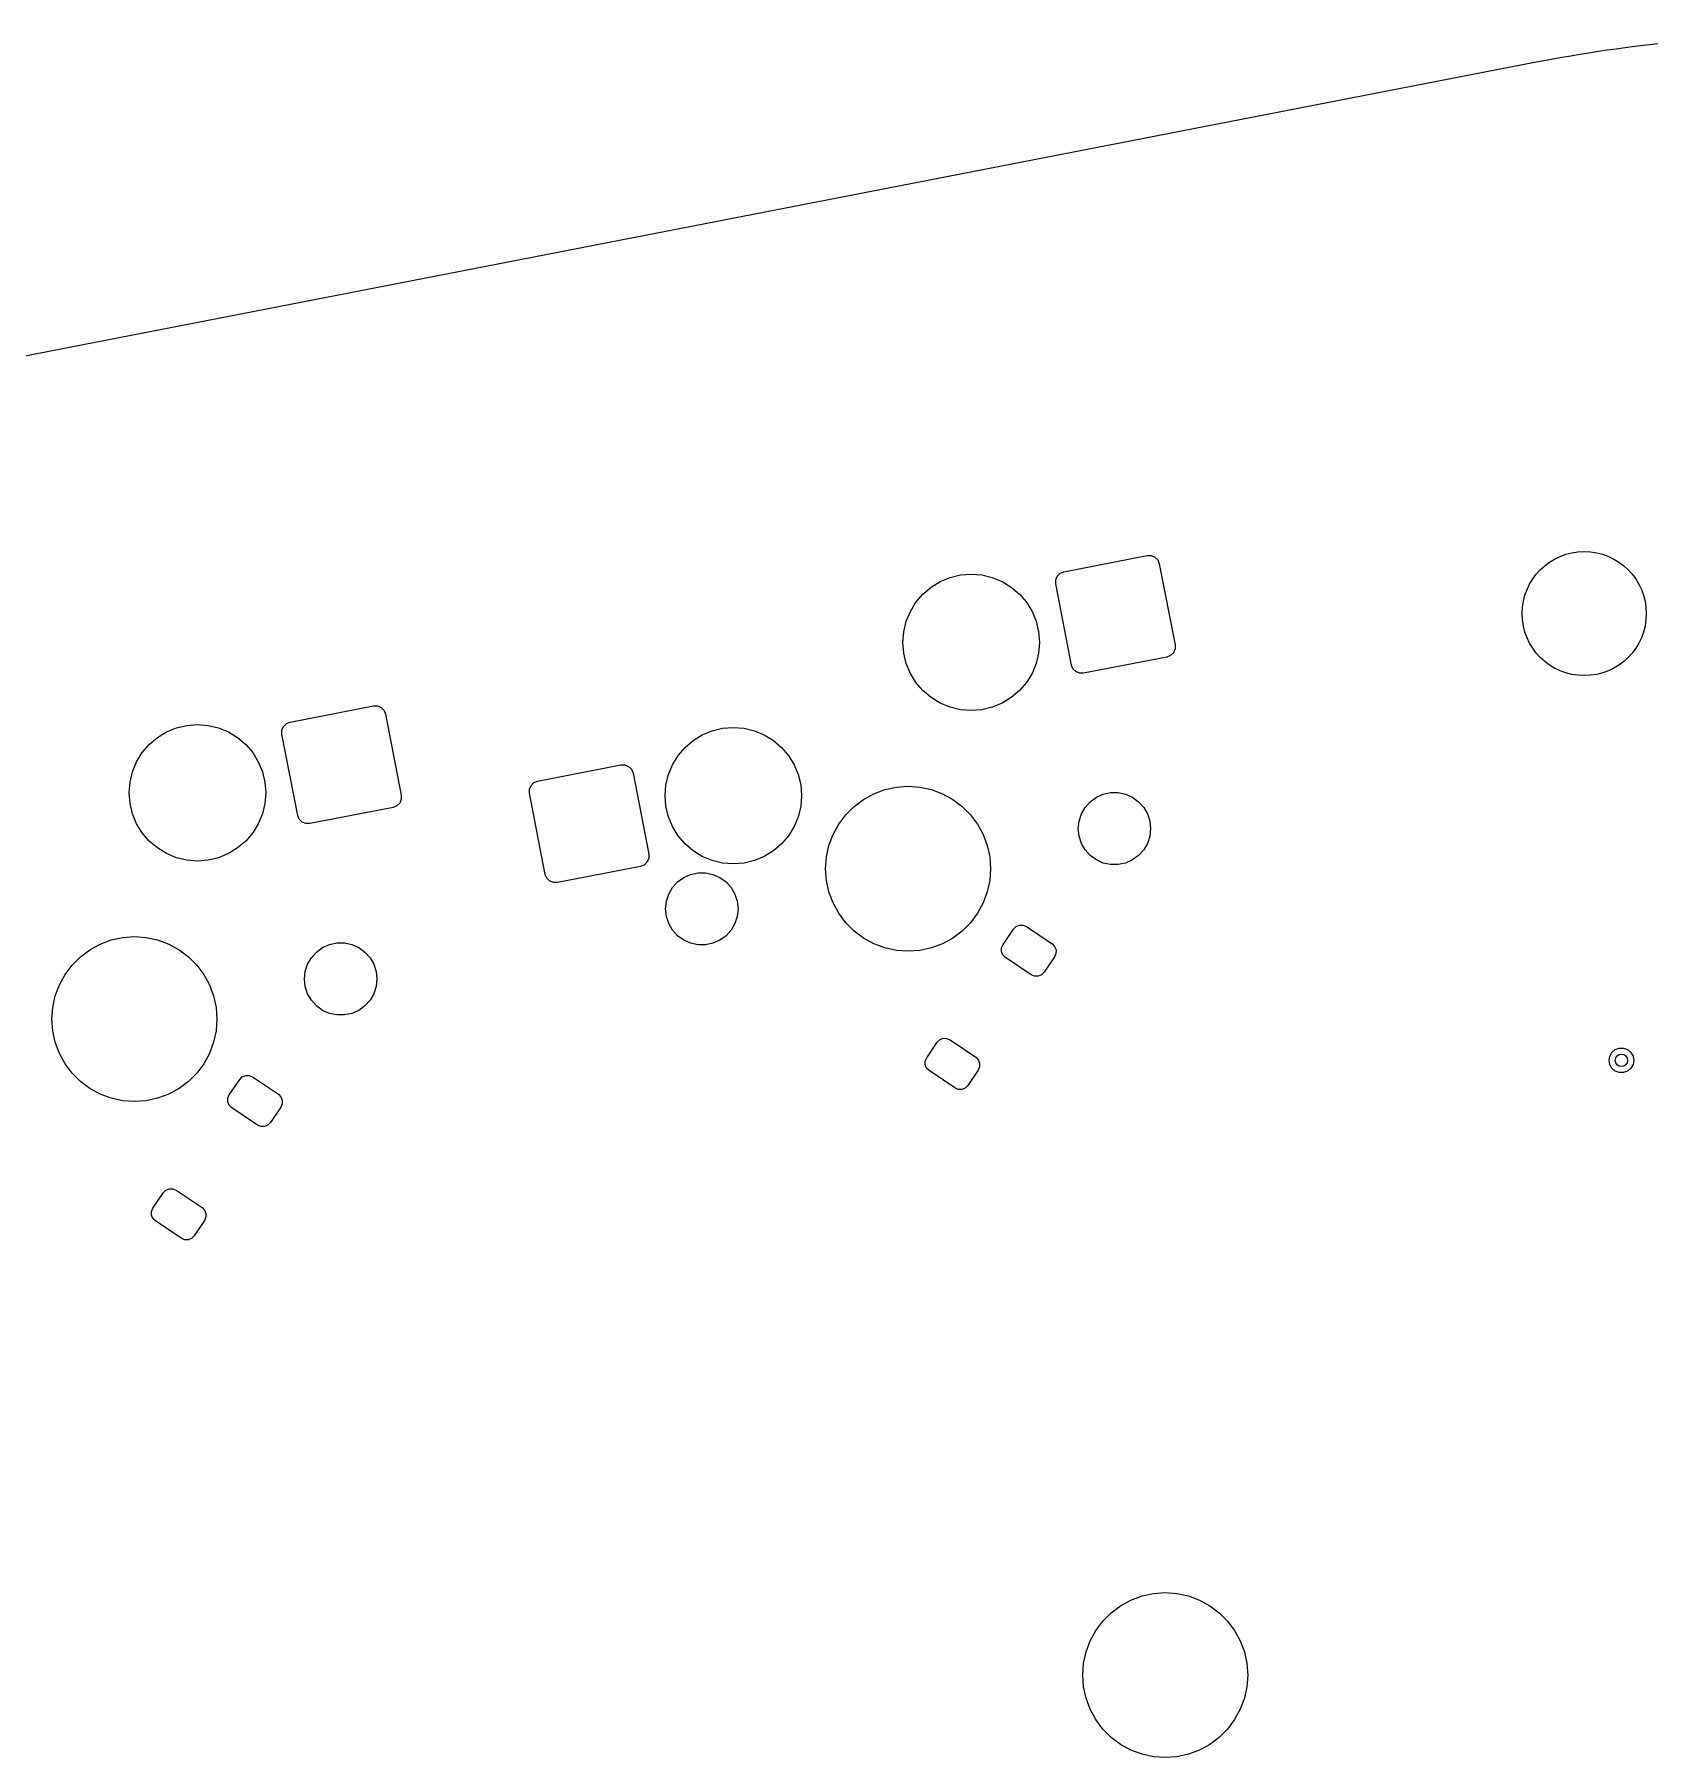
# Model space of a CAD drawing. Extents: x 101 to 518, y -308 to -134.
# Drawn here: x 388.45 to 427.49, y -175.35 to -133.7 of the extents above; entities that cross this region are included whole.
import ezdxf

# ---------------------------------------------------------------- set-up
doc = ezdxf.new("R2010")
doc.units = 0
doc.layers.add('BLACK', color=7, linetype='CONTINUOUS')

msp = doc.modelspace()

# ---------------------------------------------------------------- linework, layer by layer
at = {"layer": 'BLACK', "linetype": 'CONTINUOUS'}
for p, q in [((424.711961, -134.376322), (268.442894, -164.75692)), ((413.332951, -146.683948), (415.345287, -146.29279)), ((415.345287, -146.29279), (415.442831, -146.293215)), ((415.442831, -146.293215), (415.532787, -146.330937)), ((415.532787, -146.330937), (415.60146, -146.400212)), ((415.60146, -146.400212), (415.638396, -146.490494)), ((415.638396, -146.490494), (416.020014, -148.453749)), ((410.123007, -147.057897), (410.343769, -146.922614)), ((410.343769, -146.922614), (410.582975, -146.823532)), ((410.582975, -146.823532), (410.834736, -146.763089)), ((410.834736, -146.763089), (411.092853, -146.742775)), ((411.092853, -146.742775), (411.35097, -146.763089)), ((411.35097, -146.763089), (411.602731, -146.823532)), ((411.602731, -146.823532), (411.841937, -146.922614)), ((411.841937, -146.922614), (412.062699, -147.057897)), ((413.135246, -146.977057), (413.135672, -146.879513)), ((413.516864, -148.940312), (413.135246, -146.977057)), ((413.135672, -146.879513), (413.173393, -146.789557)), ((413.173393, -146.789557), (413.242669, -146.720883)), ((413.242669, -146.720883), (413.332951, -146.683948)), ((409.622692, -147.643691), (409.757975, -147.422929)), ((409.757975, -147.422929), (409.926127, -147.226049)), ((409.926127, -147.226049), (410.123007, -147.057897)), ((412.062699, -147.057897), (412.259579, -147.226049)), ((412.259579, -147.226049), (412.427731, -147.422929)), ((412.427731, -147.422929), (412.563014, -147.643691)), ((409.52361, -147.882897), (409.622692, -147.643691)), ((412.563014, -147.643691), (412.662096, -147.882897)), ((409.442853, -148.392775), (409.463167, -148.134658)), ((409.463167, -148.134658), (409.52361, -147.882897)), ((412.662096, -147.882897), (412.722539, -148.134658)), ((412.722539, -148.134658), (412.742853, -148.392775)), ((409.463167, -148.650892), (409.442853, -148.392775)), ((409.52361, -148.902653), (409.463167, -148.650892)), ((412.722539, -148.650892), (412.662096, -148.902653)), ((412.742853, -148.392775), (412.722539, -148.650892)), ((415.981867, -148.641249), (415.912591, -148.709923)), ((416.019588, -148.551293), (415.981867, -148.641249)), ((416.020014, -148.453749), (416.019588, -148.551293)), ((409.622692, -149.141859), (409.52361, -148.902653)), ((412.662096, -148.902653), (412.563014, -149.141859)), ((413.5538, -149.030594), (413.516864, -148.940312)), ((413.622473, -149.099869), (413.5538, -149.030594)), ((413.712429, -149.137591), (413.622473, -149.099869)), ((415.822309, -148.746858), (413.809973, -149.138016)), ((415.912591, -148.709923), (415.822309, -148.746858)), ((409.757975, -149.362621), (409.622692, -149.141859)), ((409.926127, -149.559501), (409.757975, -149.362621)), ((412.427731, -149.362621), (412.259579, -149.559501)), ((412.563014, -149.141859), (412.427731, -149.362621)), ((413.809973, -149.138016), (413.712429, -149.137591)), ((394.632954, -150.318859), (396.64529, -149.927701)), ((396.64529, -149.927701), (396.742834, -149.928126)), ((396.742834, -149.928126), (396.83279, -149.965848)), ((410.123007, -149.727653), (409.926127, -149.559501)), ((410.343769, -149.862936), (410.123007, -149.727653)), ((410.582975, -149.962018), (410.343769, -149.862936)), ((411.841937, -149.862936), (411.602731, -149.962018)), ((412.062699, -149.727653), (411.841937, -149.862936)), ((412.259579, -149.559501), (412.062699, -149.727653)), ((394.473396, -150.424468), (394.542672, -150.355794)), ((394.542672, -150.355794), (394.632954, -150.318859)), ((396.83279, -149.965848), (396.901463, -150.035123)), ((396.901463, -150.035123), (396.938399, -150.125405)), ((396.938399, -150.125405), (397.320017, -152.08866)), ((410.834736, -150.022461), (410.582975, -149.962018)), ((411.092853, -150.042775), (410.834736, -150.022461)), ((411.35097, -150.022461), (411.092853, -150.042775)), ((411.602731, -149.962018), (411.35097, -150.022461)), ((391.22613, -150.86096), (391.42301, -150.692808)), ((391.42301, -150.692808), (391.643772, -150.557525)), ((391.643772, -150.557525), (391.882978, -150.458443)), ((391.882978, -150.458443), (392.134739, -150.398)), ((392.134739, -150.398), (392.392856, -150.377686)), ((392.392856, -150.377686), (392.650973, -150.398)), ((392.650973, -150.398), (392.902734, -150.458443)), ((392.902734, -150.458443), (393.14194, -150.557525)), ((393.14194, -150.557525), (393.362702, -150.692808)), ((393.362702, -150.692808), (393.559582, -150.86096)), ((394.435249, -150.611968), (394.435675, -150.514424)), ((394.816867, -152.575223), (394.435249, -150.611968)), ((394.435675, -150.514424), (394.473396, -150.424468)), ((404.17745, -150.931019), (404.37433, -150.762867)), ((404.37433, -150.762867), (404.595092, -150.627584)), ((404.595092, -150.627584), (404.834298, -150.528502)), ((404.834298, -150.528502), (405.086059, -150.468059)), ((405.086059, -150.468059), (405.344176, -150.447745)), ((405.344176, -150.447745), (405.602293, -150.468059)), ((405.602293, -150.468059), (405.854054, -150.528502)), ((405.854054, -150.528502), (406.09326, -150.627584)), ((406.09326, -150.627584), (406.314022, -150.762867)), ((406.314022, -150.762867), (406.510902, -150.931019)), ((390.922695, -151.278602), (391.057978, -151.05784)), ((391.057978, -151.05784), (391.22613, -150.86096)), ((393.559582, -150.86096), (393.727734, -151.05784)), ((393.727734, -151.05784), (393.863017, -151.278602)), ((403.874015, -151.348661), (404.009298, -151.127899)), ((404.009298, -151.127899), (404.17745, -150.931019)), ((406.510902, -150.931019), (406.679054, -151.127899)), ((406.679054, -151.127899), (406.814337, -151.348661)), ((390.76317, -151.769569), (390.823613, -151.517808)), ((390.823613, -151.517808), (390.922695, -151.278602)), ((393.863017, -151.278602), (393.962099, -151.517808)), ((393.962099, -151.517808), (394.022542, -151.769569)), ((400.61472, -151.743662), (402.627056, -151.352504)), ((402.627056, -151.352504), (402.7246, -151.352929)), ((402.7246, -151.352929), (402.814556, -151.390651)), ((402.814556, -151.390651), (402.883229, -151.459926)), ((402.883229, -151.459926), (402.920165, -151.550208)), ((402.920165, -151.550208), (403.301783, -153.513463)), ((403.71449, -151.839628), (403.774933, -151.587867)), ((403.774933, -151.587867), (403.874015, -151.348661)), ((406.814337, -151.348661), (406.913419, -151.587867)), ((406.913419, -151.587867), (406.973862, -151.839628)), ((390.742856, -152.027686), (390.76317, -151.769569)), ((390.76317, -152.285803), (390.742856, -152.027686)), ((394.022542, -151.769569), (394.042856, -152.027686)), ((394.042856, -152.027686), (394.022542, -152.285803)), ((400.417015, -152.036771), (400.417441, -151.939227)), ((400.798633, -154.000026), (400.417015, -152.036771)), ((400.417441, -151.939227), (400.455162, -151.849271)), ((400.455162, -151.849271), (400.524438, -151.780597)), ((400.524438, -151.780597), (400.61472, -151.743662)), ((403.694176, -152.097745), (403.71449, -151.839628)), ((406.973862, -151.839628), (406.994176, -152.097745)), ((408.740534, -152.050381), (409.007083, -151.950963)), ((409.007083, -151.950963), (409.285068, -151.890491)), ((409.285068, -151.890491), (409.56883, -151.870196)), ((409.56883, -151.870196), (409.852592, -151.890491)), ((409.852592, -151.890491), (410.130577, -151.950963)), ((410.130577, -151.950963), (410.397126, -152.050381)), ((414.285106, -152.062612), (414.464034, -152.024579)), ((414.464034, -152.024579), (414.646958, -152.024579)), ((414.646958, -152.024579), (414.825886, -152.062612)), ((390.823613, -152.537564), (390.76317, -152.285803)), ((394.022542, -152.285803), (393.962099, -152.537564)), ((397.122312, -152.381769), (395.109976, -152.772927)), ((397.212594, -152.344834), (397.122312, -152.381769)), ((397.28187, -152.27616), (397.212594, -152.344834)), ((397.319591, -152.186204), (397.28187, -152.27616)), ((397.320017, -152.08866), (397.319591, -152.186204)), ((403.71449, -152.355862), (403.694176, -152.097745)), ((403.774933, -152.607623), (403.71449, -152.355862)), ((406.973862, -152.355862), (406.913419, -152.607623)), ((406.994176, -152.097745), (406.973862, -152.355862)), ((408.061941, -152.558369), (408.263103, -152.357207)), ((408.263103, -152.357207), (408.490846, -152.186721)), ((408.490846, -152.186721), (408.740534, -152.050381)), ((410.397126, -152.050381), (410.646814, -152.186721)), ((410.646814, -152.186721), (410.874557, -152.357207)), ((410.874557, -152.357207), (411.075719, -152.558369)), ((413.756144, -152.538891), (413.847606, -152.380474)), ((413.847606, -152.380474), (413.970007, -152.244534)), ((413.970007, -152.244534), (414.117996, -152.137014)), ((414.117996, -152.137014), (414.285106, -152.062612)), ((414.825886, -152.062612), (414.992996, -152.137014)), ((414.992996, -152.137014), (415.140985, -152.244534)), ((415.140985, -152.244534), (415.263386, -152.380474)), ((415.263386, -152.380474), (415.354848, -152.538891)), ((390.922695, -152.77677), (390.823613, -152.537564)), ((391.057978, -152.997532), (390.922695, -152.77677)), ((393.863017, -152.77677), (393.727734, -152.997532)), ((393.962099, -152.537564), (393.863017, -152.77677)), ((394.853803, -152.665505), (394.816867, -152.575223)), ((394.922476, -152.73478), (394.853803, -152.665505)), ((395.012432, -152.772502), (394.922476, -152.73478)), ((395.109976, -152.772927), (395.012432, -152.772502)), ((403.874015, -152.846829), (403.774933, -152.607623)), ((404.009298, -153.067591), (403.874015, -152.846829)), ((406.814337, -152.846829), (406.679054, -153.067591)), ((406.913419, -152.607623), (406.814337, -152.846829)), ((407.755115, -153.0358), (407.891455, -152.786112)), ((407.891455, -152.786112), (408.061941, -152.558369)), ((411.075719, -152.558369), (411.246205, -152.786112)), ((411.246205, -152.786112), (411.382545, -153.0358)), ((413.680496, -152.894786), (413.699617, -152.712863)), ((413.699617, -152.712863), (413.756144, -152.538891)), ((415.354848, -152.538891), (415.411375, -152.712863)), ((415.411375, -152.712863), (415.430496, -152.894786)), ((391.22613, -153.194412), (391.057978, -152.997532)), ((391.42301, -153.362564), (391.22613, -153.194412)), ((393.559582, -153.194412), (393.362702, -153.362564)), ((393.727734, -152.997532), (393.559582, -153.194412)), ((404.17745, -153.264471), (404.009298, -153.067591)), ((404.37433, -153.432623), (404.17745, -153.264471)), ((406.510902, -153.264471), (406.314022, -153.432623)), ((406.679054, -153.067591), (406.510902, -153.264471)), ((407.655697, -153.302349), (407.755115, -153.0358)), ((411.382545, -153.0358), (411.481963, -153.302349)), ((413.699617, -153.076709), (413.680496, -152.894786)), ((413.756144, -153.250681), (413.699617, -153.076709)), ((413.847606, -153.409098), (413.756144, -153.250681)), ((415.354848, -153.250681), (415.263386, -153.409098)), ((415.411375, -153.076709), (415.354848, -153.250681)), ((415.430496, -152.894786), (415.411375, -153.076709)), ((391.643772, -153.497847), (391.42301, -153.362564)), ((391.882978, -153.596929), (391.643772, -153.497847)), ((392.134739, -153.657372), (391.882978, -153.596929)), ((392.392856, -153.677686), (392.134739, -153.657372)), ((392.650973, -153.657372), (392.392856, -153.677686)), ((392.902734, -153.596929), (392.650973, -153.657372)), ((393.14194, -153.497847), (392.902734, -153.596929)), ((393.362702, -153.362564), (393.14194, -153.497847)), ((403.263636, -153.700963), (403.19436, -153.769637)), ((403.301357, -153.611007), (403.263636, -153.700963)), ((403.301783, -153.513463), (403.301357, -153.611007)), ((404.595092, -153.567906), (404.37433, -153.432623)), ((404.834298, -153.666988), (404.595092, -153.567906)), ((405.086059, -153.727431), (404.834298, -153.666988)), ((405.854054, -153.666988), (405.602293, -153.727431)), ((406.09326, -153.567906), (405.854054, -153.666988)), ((406.314022, -153.432623), (406.09326, -153.567906)), ((407.57493, -153.864096), (407.595225, -153.580334)), ((407.595225, -153.580334), (407.655697, -153.302349)), ((411.481963, -153.302349), (411.542435, -153.580334)), ((411.542435, -153.580334), (411.56273, -153.864096)), ((413.970007, -153.545038), (413.847606, -153.409098)), ((414.117996, -153.652558), (413.970007, -153.545038)), ((414.285106, -153.72696), (414.117996, -153.652558)), ((414.992996, -153.652558), (414.825886, -153.72696)), ((415.140985, -153.545038), (414.992996, -153.652558)), ((415.263386, -153.409098), (415.140985, -153.545038)), ((400.835569, -154.090308), (400.798633, -154.000026)), ((400.904242, -154.159583), (400.835569, -154.090308)), ((403.104078, -153.806572), (401.091742, -154.19773)), ((403.19436, -153.769637), (403.104078, -153.806572)), ((403.996675, -154.183154), (404.144664, -154.075634)), ((404.144664, -154.075634), (404.311774, -154.001232)), ((404.311774, -154.001232), (404.490702, -153.963199)), ((404.490702, -153.963199), (404.673626, -153.963199)), ((404.673626, -153.963199), (404.852554, -154.001232)), ((404.852554, -154.001232), (405.019664, -154.075634)), ((405.019664, -154.075634), (405.167653, -154.183154)), ((405.344176, -153.747745), (405.086059, -153.727431)), ((405.602293, -153.727431), (405.344176, -153.747745)), ((407.595225, -154.147858), (407.57493, -153.864096)), ((411.56273, -153.864096), (411.542435, -154.147858)), ((414.464034, -153.764993), (414.285106, -153.72696)), ((414.646958, -153.764993), (414.464034, -153.764993)), ((414.825886, -153.72696), (414.646958, -153.764993)), ((400.994198, -154.197305), (400.904242, -154.159583)), ((401.091742, -154.19773), (400.994198, -154.197305)), ((403.726285, -154.651483), (403.782812, -154.477511)), ((403.782812, -154.477511), (403.874274, -154.319094)), ((403.874274, -154.319094), (403.996675, -154.183154)), ((405.167653, -154.183154), (405.290054, -154.319094)), ((405.290054, -154.319094), (405.381516, -154.477511)), ((405.381516, -154.477511), (405.438043, -154.651483)), ((407.655697, -154.425843), (407.595225, -154.147858)), ((407.755115, -154.692392), (407.655697, -154.425843)), ((411.481963, -154.425843), (411.382545, -154.692392)), ((411.542435, -154.147858), (411.481963, -154.425843)), ((403.707164, -154.833406), (403.726285, -154.651483)), ((403.726285, -155.015329), (403.707164, -154.833406)), ((405.438043, -154.651483), (405.457164, -154.833406)), ((405.457164, -154.833406), (405.438043, -155.015329)), ((407.891455, -154.94208), (407.755115, -154.692392)), ((408.061941, -155.169823), (407.891455, -154.94208)), ((411.246205, -154.94208), (411.075719, -155.169823)), ((411.382545, -154.692392), (411.246205, -154.94208)), ((403.782812, -155.189301), (403.726285, -155.015329)), ((403.874274, -155.347718), (403.782812, -155.189301)), ((403.996675, -155.483658), (403.874274, -155.347718)), ((405.290054, -155.347718), (405.167653, -155.483658)), ((405.381516, -155.189301), (405.290054, -155.347718)), ((405.438043, -155.015329), (405.381516, -155.189301)), ((408.263103, -155.370985), (408.061941, -155.169823)), ((411.075719, -155.169823), (410.874557, -155.370985)), ((411.862499, -155.696274), (412.114136, -155.323207)), ((412.114136, -155.323207), (412.176484, -155.261401)), ((412.176484, -155.261401), (412.257737, -155.228159)), ((412.257737, -155.228159), (412.345527, -155.228542)), ((412.345527, -155.228542), (412.426488, -155.262492)), ((412.426488, -155.262492), (413.048266, -155.681886)), ((389.790849, -155.821632), (390.040537, -155.685292)), ((390.040537, -155.685292), (390.307086, -155.585874)), ((390.307086, -155.585874), (390.585071, -155.525402)), ((390.585071, -155.525402), (390.868833, -155.505107)), ((390.868833, -155.505107), (391.152595, -155.525402)), ((391.152595, -155.525402), (391.43058, -155.585874)), ((391.43058, -155.585874), (391.697129, -155.685292)), ((391.697129, -155.685292), (391.946817, -155.821632)), ((395.27001, -155.879445), (395.417999, -155.771925)), ((395.417999, -155.771925), (395.585109, -155.697523)), ((395.585109, -155.697523), (395.764037, -155.65949)), ((395.764037, -155.65949), (395.946961, -155.65949)), ((395.946961, -155.65949), (396.125889, -155.697523)), ((396.125889, -155.697523), (396.292999, -155.771925)), ((396.292999, -155.771925), (396.440988, -155.879445)), ((404.144664, -155.591178), (403.996675, -155.483658)), ((404.311774, -155.66558), (404.144664, -155.591178)), ((404.490702, -155.703613), (404.311774, -155.66558)), ((404.673626, -155.703613), (404.490702, -155.703613)), ((404.852554, -155.66558), (404.673626, -155.703613)), ((405.019664, -155.591178), (404.852554, -155.66558)), ((405.167653, -155.483658), (405.019664, -155.591178)), ((408.490846, -155.541471), (408.263103, -155.370985)), ((408.740534, -155.677811), (408.490846, -155.541471)), ((409.007083, -155.777229), (408.740534, -155.677811)), ((409.285068, -155.837701), (409.007083, -155.777229)), ((410.130577, -155.777229), (409.852592, -155.837701)), ((410.397126, -155.677811), (410.130577, -155.777229)), ((410.646814, -155.541471), (410.397126, -155.677811)), ((410.874557, -155.370985), (410.646814, -155.541471)), ((411.828166, -155.865024), (411.828549, -155.777234)), ((411.828549, -155.777234), (411.862499, -155.696274)), ((413.048266, -155.681886), (413.110072, -155.744234)), ((413.110072, -155.744234), (413.143314, -155.825488)), ((389.191458, -156.421023), (389.361944, -156.19328)), ((389.361944, -156.19328), (389.563106, -155.992118)), ((389.563106, -155.992118), (389.790849, -155.821632)), ((391.946817, -155.821632), (392.17456, -155.992118)), ((392.17456, -155.992118), (392.375722, -156.19328)), ((392.375722, -156.19328), (392.546208, -156.421023)), ((394.99962, -156.347774), (395.056147, -156.173802)), ((395.056147, -156.173802), (395.147609, -156.015385)), ((395.147609, -156.015385), (395.27001, -155.879445)), ((396.440988, -155.879445), (396.563389, -156.015385)), ((396.563389, -156.015385), (396.654851, -156.173802)), ((396.654851, -156.173802), (396.711378, -156.347774)), ((409.56883, -155.857996), (409.285068, -155.837701)), ((409.852592, -155.837701), (409.56883, -155.857996)), ((411.861408, -155.946278), (411.828166, -155.865024)), ((411.923214, -156.008626), (411.861408, -155.946278)), ((412.544992, -156.42802), (411.923214, -156.008626)), ((413.108981, -155.994238), (412.857344, -156.367305)), ((413.142931, -155.913278), (413.108981, -155.994238)), ((413.143314, -155.825488), (413.142931, -155.913278)), ((389.055118, -156.670711), (389.191458, -156.421023)), ((392.546208, -156.421023), (392.682548, -156.670711)), ((394.980499, -156.529697), (394.99962, -156.347774)), ((394.99962, -156.71162), (394.980499, -156.529697)), ((396.711378, -156.347774), (396.730499, -156.529697)), ((396.730499, -156.529697), (396.711378, -156.71162)), ((412.625953, -156.46197), (412.544992, -156.42802)), ((412.713743, -156.462353), (412.625953, -156.46197)), ((412.794996, -156.429111), (412.713743, -156.462353)), ((412.857344, -156.367305), (412.794996, -156.429111)), ((388.895228, -157.215245), (388.9557, -156.93726)), ((388.9557, -156.93726), (389.055118, -156.670711)), ((392.682548, -156.670711), (392.781966, -156.93726)), ((392.781966, -156.93726), (392.842438, -157.215245)), ((395.056147, -156.885592), (394.99962, -156.71162)), ((395.147609, -157.044009), (395.056147, -156.885592)), ((396.654851, -156.885592), (396.563389, -157.044009)), ((396.711378, -156.71162), (396.654851, -156.885592)), ((388.874933, -157.499007), (388.895228, -157.215245)), ((392.842438, -157.215245), (392.862733, -157.499007)), ((395.27001, -157.179949), (395.147609, -157.044009)), ((395.417999, -157.287469), (395.27001, -157.179949)), ((395.585109, -157.361871), (395.417999, -157.287469)), ((395.764037, -157.399904), (395.585109, -157.361871)), ((395.946961, -157.399904), (395.764037, -157.399904)), ((396.125889, -157.361871), (395.946961, -157.399904)), ((396.292999, -157.287469), (396.125889, -157.361871)), ((396.440988, -157.179949), (396.292999, -157.287469)), ((396.563389, -157.044009), (396.440988, -157.179949)), ((388.895228, -157.782769), (388.874933, -157.499007)), ((388.9557, -158.060754), (388.895228, -157.782769)), ((392.842438, -157.782769), (392.781966, -158.060754)), ((392.862733, -157.499007), (392.842438, -157.782769)), ((389.055118, -158.327303), (388.9557, -158.060754)), ((392.781966, -158.060754), (392.682548, -158.327303)), ((410.017163, -158.432098), (410.2688, -158.059031)), ((410.2688, -158.059031), (410.331148, -157.997225)), ((410.331148, -157.997225), (410.412401, -157.963983)), ((410.412401, -157.963983), (410.500191, -157.964366)), ((410.500191, -157.964366), (410.581152, -157.998316)), ((410.581152, -157.998316), (411.20293, -158.41771)), ((426.579927, -158.303475), (426.65974, -158.236503)), ((426.65974, -158.236503), (426.757646, -158.200869)), ((426.757646, -158.200869), (426.861834, -158.200869)), ((426.861834, -158.200869), (426.95974, -158.236503)), ((426.95974, -158.236503), (427.039553, -158.303475)), ((389.191458, -158.576991), (389.055118, -158.327303)), ((389.361944, -158.804734), (389.191458, -158.576991)), ((392.546208, -158.576991), (392.375722, -158.804734)), ((392.682548, -158.327303), (392.546208, -158.576991)), ((409.98283, -158.600848), (409.983213, -158.513058)), ((410.016072, -158.682102), (409.98283, -158.600848)), ((409.983213, -158.513058), (410.017163, -158.432098)), ((410.077878, -158.74445), (410.016072, -158.682102)), ((411.20293, -158.41771), (411.264736, -158.480058)), ((411.297595, -158.649102), (411.263645, -158.730062)), ((411.264736, -158.480058), (411.297978, -158.561312)), ((411.297978, -158.561312), (411.297595, -158.649102)), ((426.50974, -158.496311), (426.527832, -158.393705)), ((426.527832, -158.598917), (426.50974, -158.496311)), ((426.527832, -158.393705), (426.579927, -158.303475)), ((426.579927, -158.689147), (426.527832, -158.598917)), ((426.65974, -158.756119), (426.579927, -158.689147)), ((427.039553, -158.689147), (426.95974, -158.756119)), ((427.039553, -158.303475), (427.091648, -158.393705)), ((427.091648, -158.598917), (427.039553, -158.689147)), ((427.091648, -158.393705), (427.10974, -158.496311)), ((427.10974, -158.496311), (427.091648, -158.598917)), ((389.563106, -159.005896), (389.361944, -158.804734)), ((389.790849, -159.176382), (389.563106, -159.005896)), ((392.17456, -159.005896), (391.946817, -159.176382)), ((392.375722, -158.804734), (392.17456, -159.005896)), ((393.162502, -159.331186), (393.414139, -158.958119)), ((393.414139, -158.958119), (393.476487, -158.896313)), ((393.476487, -158.896313), (393.55774, -158.863071)), ((393.55774, -158.863071), (393.64553, -158.863454)), ((393.64553, -158.863454), (393.726491, -158.897404)), ((393.726491, -158.897404), (394.348269, -159.316798)), ((410.699656, -159.163844), (410.077878, -158.74445)), ((411.012008, -159.103129), (410.94966, -159.164935)), ((411.263645, -158.730062), (411.012008, -159.103129)), ((426.757646, -158.791753), (426.65974, -158.756119)), ((426.861834, -158.791753), (426.757646, -158.791753)), ((426.95974, -158.756119), (426.861834, -158.791753)), ((390.040537, -159.312722), (389.790849, -159.176382)), ((390.307086, -159.41214), (390.040537, -159.312722)), ((390.585071, -159.472612), (390.307086, -159.41214)), ((390.868833, -159.492907), (390.585071, -159.472612)), ((391.152595, -159.472612), (390.868833, -159.492907)), ((391.43058, -159.41214), (391.152595, -159.472612)), ((391.697129, -159.312722), (391.43058, -159.41214)), ((391.946817, -159.176382), (391.697129, -159.312722)), ((393.128169, -159.499936), (393.128552, -159.412146)), ((393.161411, -159.58119), (393.128169, -159.499936)), ((393.128552, -159.412146), (393.162502, -159.331186)), ((394.348269, -159.316798), (394.410075, -159.379146)), ((394.410075, -159.379146), (394.443317, -159.4604)), ((394.443317, -159.4604), (394.442934, -159.54819)), ((410.780617, -159.197794), (410.699656, -159.163844)), ((410.868407, -159.198177), (410.780617, -159.197794)), ((410.94966, -159.164935), (410.868407, -159.198177)), ((393.223217, -159.643538), (393.161411, -159.58119)), ((393.844995, -160.062932), (393.223217, -159.643538)), ((394.408984, -159.62915), (394.157347, -160.002217)), ((394.442934, -159.54819), (394.408984, -159.62915)), ((393.925956, -160.096882), (393.844995, -160.062932)), ((394.013746, -160.097265), (393.925956, -160.096882)), ((394.094999, -160.064023), (394.013746, -160.097265)), ((394.157347, -160.002217), (394.094999, -160.064023)), ((391.631151, -161.632137), (391.712404, -161.598895)), ((391.712404, -161.598895), (391.800194, -161.599278)), ((391.800194, -161.599278), (391.881155, -161.633228)), ((391.317166, -162.06701), (391.568803, -161.693943)), ((391.568803, -161.693943), (391.631151, -161.632137)), ((391.881155, -161.633228), (392.502933, -162.052622)), ((391.282833, -162.23576), (391.283216, -162.14797)), ((391.316075, -162.317014), (391.282833, -162.23576)), ((391.283216, -162.14797), (391.317166, -162.06701)), ((391.377881, -162.379362), (391.316075, -162.317014)), ((391.999659, -162.798756), (391.377881, -162.379362)), ((392.563648, -162.364974), (392.312011, -162.738041)), ((392.502933, -162.052622), (392.564739, -162.11497)), ((392.597598, -162.284014), (392.563648, -162.364974)), ((392.564739, -162.11497), (392.597981, -162.196224)), ((392.597981, -162.196224), (392.597598, -162.284014)), ((392.08062, -162.832706), (391.999659, -162.798756)), ((392.16841, -162.833089), (392.08062, -162.832706)), ((392.249663, -162.799847), (392.16841, -162.833089)), ((392.312011, -162.738041), (392.249663, -162.799847)), ((414.705585, -171.679021), (414.955273, -171.542681)), ((414.955273, -171.542681), (415.221822, -171.443263)), ((415.221822, -171.443263), (415.499807, -171.382791)), ((415.499807, -171.382791), (415.783569, -171.362496)), ((415.783569, -171.362496), (416.067331, -171.382791)), ((416.067331, -171.382791), (416.345316, -171.443263)), ((416.345316, -171.443263), (416.611865, -171.542681)), ((416.611865, -171.542681), (416.861553, -171.679021)), ((414.27668, -172.050669), (414.477842, -171.849507)), ((414.477842, -171.849507), (414.705585, -171.679021)), ((416.861553, -171.679021), (417.089296, -171.849507)), ((417.089296, -171.849507), (417.290458, -172.050669)), ((413.969854, -172.5281), (414.106194, -172.278412)), ((414.106194, -172.278412), (414.27668, -172.050669)), ((417.290458, -172.050669), (417.460944, -172.278412)), ((417.460944, -172.278412), (417.597284, -172.5281)), ((413.809964, -173.072634), (413.870436, -172.794649)), ((413.870436, -172.794649), (413.969854, -172.5281)), ((417.597284, -172.5281), (417.696702, -172.794649)), ((417.696702, -172.794649), (417.757174, -173.072634)), ((413.789669, -173.356396), (413.809964, -173.072634)), ((417.757174, -173.072634), (417.777469, -173.356396)), ((413.809964, -173.640158), (413.789669, -173.356396)), ((413.870436, -173.918143), (413.809964, -173.640158)), ((417.757174, -173.640158), (417.696702, -173.918143)), ((417.777469, -173.356396), (417.757174, -173.640158)), ((413.969854, -174.184692), (413.870436, -173.918143)), ((417.696702, -173.918143), (417.597284, -174.184692)), ((414.106194, -174.43438), (413.969854, -174.184692)), ((414.27668, -174.662123), (414.106194, -174.43438)), ((417.460944, -174.43438), (417.290458, -174.662123)), ((417.597284, -174.184692), (417.460944, -174.43438)), ((414.477842, -174.863285), (414.27668, -174.662123)), ((414.705585, -175.033771), (414.477842, -174.863285)), ((417.089296, -174.863285), (416.861553, -175.033771)), ((417.290458, -174.662123), (417.089296, -174.863285)), ((414.955273, -175.170111), (414.705585, -175.033771)), ((415.221822, -175.269529), (414.955273, -175.170111)), ((415.499807, -175.330001), (415.221822, -175.269529)), ((415.783569, -175.350296), (415.499807, -175.330001)), ((416.067331, -175.330001), (415.783569, -175.350296)), ((416.345316, -175.269529), (416.067331, -175.330001)), ((416.611865, -175.170111), (416.345316, -175.269529)), ((416.861553, -175.033771), (416.611865, -175.170111))]:
    msp.add_line(p, q, dxfattribs=at)
at = {"layer": 'BLACK'}
for centre, radius in [((425.90974, -147.696311), 1.5), ((426.80974, -158.496311), 0.15)]:
    msp.add_circle(centre, radius, dxfattribs=at)
msp.add_arc((431.773, -170.6963), 36.999987, 89.9999892, 101.0017488, dxfattribs=at)

doc.saveas('drawing.dxf')
